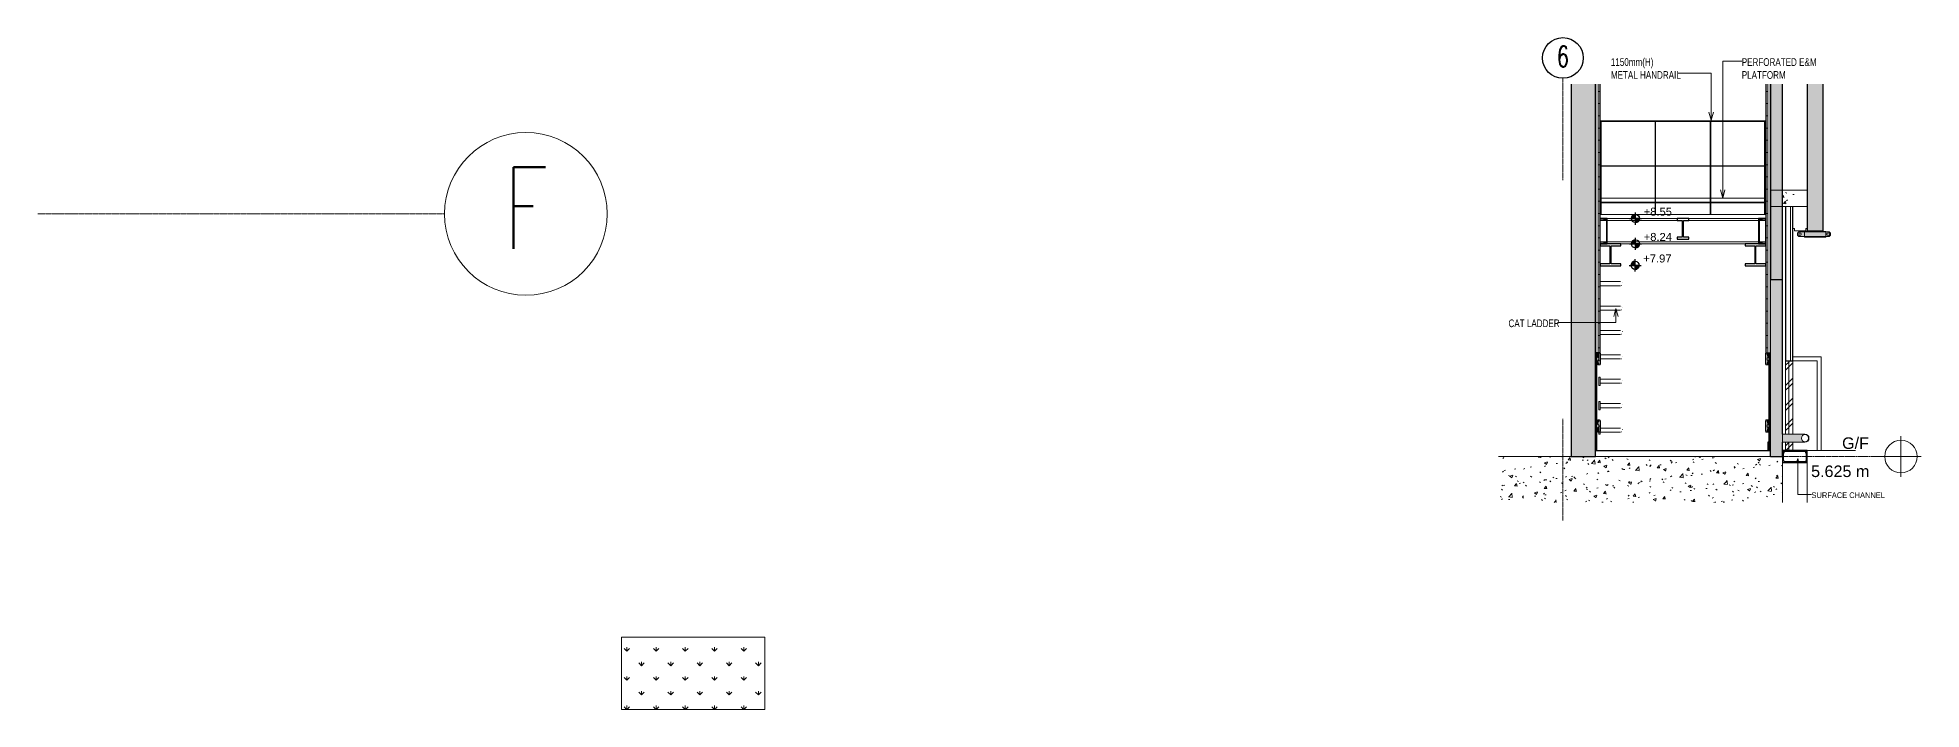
# Model space of a CAD drawing. Header units: millimetres. Extents: x 10569 to 232243, y -25347 to 80743.
# Drawn here: x 181957 to 205105, y 2517 to 10774 of the extents above; entities that cross this region are included whole.
import ezdxf

# ---------------------------------------------------------------- set-up
doc = ezdxf.new("R2010")
doc.units = ezdxf.units.MM
doc.linetypes.add('Center', pattern=[40, 10, -5, 20, -5])
doc.linetypes.add('Grid Line__1_200_', pattern=[10.5, 6, -1.5, 1.5, -1.5])
for name, color, linetype, lineweight in [('A-ANNO-NOTE', 131, 'Continuous', 25), ('A-DETL-GENF', 92, 'Continuous', 20), ('A-DETL-MBND', 5, 'Continuous', 9), ('A-DETL-THIN', 151, 'Continuous', 9), ('A-FLOR', 192, 'Continuous', 9), ('A-FLOR-HRAL', 11, 'Continuous', 9), ('A-FLOR-LEVL', 51, 'Continuous', 5), ('A-FLOR-MCUT', 51, 'Continuous', 13), ('A-FLOR-PATT', 8, 'Continuous', 9), ('A-GENM', 13, 'Continuous', 20), ('A-WALL', 113, 'Continuous', 20), ('A-WALL-PATT', 111, 'Continuous', 35), ('G-ANNO-TEXT', 231, 'Continuous', 5), ('Q-CASE', 31, 'Continuous', 20), ('S-BEAM', 12, 'Continuous', 20), ('S-GRID', 1, 'Continuous', 5), ('S-GRID-IDEN', 1, 'Continuous', 25)]:
    doc.layers.add(name, color=color, linetype=linetype, lineweight=lineweight)
doc.styles.add('Arial_5', font='arial.ttf', dxfattribs={"height": 98.353293})
doc.styles.add('RomanS', font='romans__.ttf', dxfattribs={"width": 0.7, "height": 1003.164557})
doc.styles.add('RomanS_2', font='romans__.ttf', dxfattribs={"width": 0.7, "height": 250.791139})
doc.styles.add('Swis721 BT_11', font='swiss.ttf', dxfattribs={"height": 141.910632})
doc.styles.add('Swis721 BT_12', font='swiss.ttf', dxfattribs={"width": 0.75, "height": 94.607088})
doc.styles.add('Swis721 BT_13', font='swiss.ttf', dxfattribs={"width": 0.89, "height": 70.955316})
pattern_1 = [(50, (-281520.65, 12062.5), (364.36793, -31.8783), [38.1, -419.1]), (355, (-281520.65, 12062.5), (-70.48585, 382.1133), [30.48, -335.28]), (100.451, (-281490.3, 12059.84), (293.885, 350.23338), [32.38, -356.18]), (46.184, (-281520.65, 12164.1), (542.1585, -84.08583), [57.15, -628.65]), (96.636, (-281475.47, 12157.1), (474.8049, 494.8554), [48.57, -534.27]), (351.184, (-281520.65, 12164.1), (474.8102, 494.8501), [45.72, -502.92]), (21, (-281469.85, 12138.7), (303.22847, -204.53046), [38.1, -419.1]), (326, (-281469.85, 12138.7), (123.6039, 368.37604), [30.48, -335.28]), (71.451, (-281444.6, 12121.66), (426.83413, 163.84274), [32.38, -356.18]), (37.5, (-281520.65, 12062.5), (6.176646, 169.11015), [16.764, -314.452, 16.764, -323.596, -336.55]), (37.5, (-281520.65, 12062.5), (6.176646, 169.11015), [-671.576, 16.764, -319.786]), (7.5, (-281520.65, 12062.5), (133.638876, 200.361494), [16.764, -177.292, 16.764, -306.832, -128.27]), (7.5, (-281520.65, 12062.5), (133.638876, 200.361494), [-517.652, 16.764, -111.506]), (327.5, (-281633.94, 12062.5), (271.18182, -11.458363), [16.764, -110.236, 16.764, -905.256]), (327.5, (-281633.94, 12062.5), (271.18182, -11.458363), [-143.764, -379.476, 16.764, -509.016]), (317.5, (-281684.74, 12062.5), (296.25851, 50.85285), [16.764, -148.336, 16.764, -246.38, -373.38]), (317.5, (-281684.74, 12062.5), (296.25851, 50.85285), [-428.244, 16.764, -356.616])]
pattern_2 = [(45, (-281520.65, 12062.5), (-123.743687, 123.743687), []), (45, (-281520.65, 12250), (-123.743687, 123.743687), [])]
pattern_3 = [(0, (-281520.65, 12062.5), (0, 150), []), (90, (-281520.65, 12062.5), (-150, 9e-15), [])]

# ---------------------------------------------------------------- blocks, each defined once
blk = doc.blocks.new('DLN-Surface Channel-S1 - 300x150 _WD_-16397748-Section E-E')
at = {"layer": 'Q-CASE', "lineweight": 13}
h = blk.add_hatch(dxfattribs=at)
h.set_pattern_fill('FP_934', color=256, style=0, pattern_type=2)
h.set_pattern_definition([(90, (-281520.65, 12062.5), (-100, 6e-15), [])])
h.paths.add_polyline_path([(-37514, 5690), (-37354, 5690), (-37354, 5700), (-37624, 5700), (-37624, 5690), (-37564, 5690)], flags=0)
at = {"layer": 'Q-CASE', "lineweight": 25}
for p, q in [((-37629, 5700), (-37639, 5700)), ((-37639, 5700), (-37639, 5550)), ((-37629, 5690), (-37629, 5700)), ((-37619, 5690), (-37629, 5690)), ((-37629, 5575), (-37629, 5670)), ((-37629, 5670), (-37619, 5670)), ((-37614, 5560), (-37629, 5575)), ((-37354, 5700), (-37624, 5700)), ((-37624, 5700), (-37624, 5690)), ((-37624, 5690), (-37354, 5690)), ((-37619, 5670), (-37619, 5690)), ((-37364, 5560), (-37614, 5560)), ((-37349, 5575), (-37364, 5560)), ((-37349, 5690), (-37359, 5690)), ((-37359, 5690), (-37359, 5670)), ((-37359, 5670), (-37349, 5670)), ((-37354, 5690), (-37354, 5700)), ((-37339, 5700), (-37349, 5700)), ((-37349, 5700), (-37349, 5690)), ((-37349, 5670), (-37349, 5575)), ((-37339, 5550), (-37339, 5700)), ((-37639, 5550), (-37339, 5550))]:
    blk.add_line(p, q, dxfattribs=at)
blk = doc.blocks.new('DLN_Wall _ Corner Protection - DLN_Wall _ Corner Protection-16958822-Section E-E')
at = {"layer": 'A-GENM', "lineweight": 18}
for p, q in [((-39914, 6860), (-39924, 6860)), ((-39924, 6860), (-39924, 6855)), ((-39924, 6855), (-39914, 6855)), ((-39924, 6795), (-39924, 6790)), ((-39914, 6795), (-39924, 6795)), ((-39924, 6790), (-39914, 6790)), ((-39906, 6868), (-39914, 6868)), ((-39914, 6868), (-39914, 6851)), ((-39914, 6855), (-39914, 6860)), ((-39914, 6851), (-39903, 6838)), ((-39903, 6812), (-39914, 6799)), ((-39914, 6799), (-39914, 6782)), ((-39914, 6790), (-39914, 6795)), ((-39914, 6782), (-39906, 6782)), ((-39912, 6895), (-39910, 6870)), ((-39912, 6851), (-39912, 6866)), ((-39912, 6866), (-39906, 6866)), ((-39902, 6840), (-39912, 6851)), ((-39912, 6799), (-39902, 6810)), ((-39912, 6784), (-39912, 6799)), ((-39906, 6784), (-39912, 6784)), ((-39910, 6780), (-39912, 6755)), ((-39910, 6870), (-39907, 6870)), ((-39907, 6780), (-39910, 6780)), ((-39907, 6870), (-39909, 6895)), ((-39909, 6755), (-39907, 6780)), ((-39888, 6900), (-39907, 6900)), ((-39907, 6897), (-39888, 6897)), ((-39888, 6753), (-39907, 6753)), ((-39907, 6750), (-39888, 6750)), ((-39906, 6886), (-39906, 6868)), ((-39906, 6866), (-39906, 6860)), ((-39906, 6860), (-39904, 6860)), ((-39904, 6790), (-39906, 6790)), ((-39906, 6790), (-39906, 6784)), ((-39906, 6782), (-39906, 6764)), ((-39904, 6860), (-39904, 6886)), ((-39904, 6764), (-39904, 6790)), ((-39903, 6838), (-39899, 6838)), ((-39899, 6812), (-39903, 6812)), ((-39897, 6840), (-39902, 6840)), ((-39902, 6810), (-39897, 6810)), ((-39897, 6892), (-39900, 6892)), ((-39900, 6890), (-39899, 6890)), ((-39899, 6760), (-39900, 6760)), ((-39900, 6758), (-39897, 6758)), ((-39899, 6890), (-39899, 6875)), ((-39899, 6875), (-39897, 6875)), ((-39899, 6838), (-39899, 6812)), ((-39897, 6775), (-39899, 6775)), ((-39899, 6775), (-39899, 6760)), ((-39897, 6875), (-39897, 6892)), ((-39897, 6810), (-39897, 6840)), ((-39897, 6758), (-39897, 6775)), ((-39881, 6890), (-39881, 6760)), ((-39878, 6760), (-39878, 6890))]:
    blk.add_line(p, q, dxfattribs=at)
for centre, radius, start, end in [((-39907, 6895), 5, 90, 181.8383), ((-39907, 6755), 5, 178.1617, 270), ((-39907, 6895), 2, 90, 180), ((-39907, 6755), 2, 180, 270), ((-39900, 6886), 6, 90, 180), ((-39900, 6764), 6, 180, 270), ((-39900, 6886), 4, 90, 180), ((-39900, 6764), 4, 180, 270), ((-39888, 6890), 10, 0, 90), ((-39888, 6890), 7, 0, 90), ((-39888, 6760), 7, 270, 0), ((-39888, 6760), 10, 270, 0)]:
    blk.add_arc(centre, radius, start, end, dxfattribs=at)
blk = doc.blocks.new('DLN_Wall _ Corner Protection - DLN_Wall _ Corner Protection-16958637-Section E-E')
at = {"layer": 'A-GENM', "lineweight": 18}
for p, q in [((-37850, 6065), (-37850, 5935)), ((-37847, 5935), (-37847, 6065)), ((-37821, 6075), (-37840, 6075)), ((-37840, 6072), (-37821, 6072)), ((-37828, 6067), (-37831, 6067)), ((-37831, 6067), (-37831, 6050)), ((-37831, 6050), (-37829, 6050)), ((-37829, 6050), (-37829, 6065)), ((-37829, 6065), (-37828, 6065)), ((-37817, 6026), (-37826, 6015)), ((-37825, 6013), (-37815, 6026)), ((-37824, 6061), (-37824, 6035)), ((-37824, 6035), (-37822, 6035)), ((-37822, 6043), (-37822, 6061)), ((-37815, 6043), (-37822, 6043)), ((-37822, 6035), (-37822, 6041)), ((-37822, 6041), (-37817, 6041)), ((-37819, 6070), (-37821, 6045)), ((-37821, 6045), (-37818, 6045)), ((-37818, 6045), (-37816, 6070)), ((-37817, 6041), (-37817, 6026)), ((-37815, 6026), (-37815, 6043)), ((-37804, 6035), (-37815, 6035)), ((-37815, 6035), (-37815, 6030)), ((-37815, 6030), (-37804, 6030)), ((-37804, 6030), (-37804, 6035)), ((-37821, 5928), (-37840, 5928)), ((-37840, 5925), (-37821, 5925)), ((-37826, 6015), (-37831, 6015)), ((-37831, 6015), (-37831, 5985)), ((-37831, 5985), (-37826, 5985)), ((-37829, 5950), (-37831, 5950)), ((-37831, 5950), (-37831, 5933)), ((-37831, 5933), (-37828, 5933)), ((-37829, 5987), (-37829, 6013)), ((-37829, 6013), (-37825, 6013)), ((-37825, 5987), (-37829, 5987)), ((-37829, 5935), (-37829, 5950)), ((-37828, 5935), (-37829, 5935)), ((-37826, 5985), (-37817, 5974)), ((-37815, 5974), (-37825, 5987)), ((-37822, 5965), (-37824, 5965)), ((-37824, 5965), (-37824, 5939)), ((-37822, 5959), (-37822, 5965)), ((-37817, 5959), (-37822, 5959)), ((-37822, 5939), (-37822, 5957)), ((-37822, 5957), (-37815, 5957)), ((-37818, 5955), (-37821, 5955)), ((-37821, 5955), (-37819, 5930)), ((-37816, 5930), (-37818, 5955)), ((-37817, 5974), (-37817, 5959)), ((-37815, 5957), (-37815, 5974)), ((-37804, 5970), (-37815, 5970)), ((-37815, 5970), (-37815, 5965)), ((-37815, 5965), (-37804, 5965)), ((-37804, 5965), (-37804, 5970))]:
    blk.add_line(p, q, dxfattribs=at)
for centre, radius, start, end in [((-37840, 6065), 10, 90, 180), ((-37840, 6065), 7, 90, 180), ((-37828, 6061), 6, 0, 90), ((-37828, 6061), 4, 0, 90), ((-37821, 6070), 5, 358.1617, 90), ((-37821, 6070), 2, 0, 90), ((-37840, 5935), 10, 180, 270), ((-37840, 5935), 7, 180, 270), ((-37828, 5939), 4, 270, 0), ((-37828, 5939), 6, 270, 0), ((-37821, 5930), 5, 270, 1.8383), ((-37821, 5930), 2, 270, 360)]:
    blk.add_arc(centre, radius, start, end, dxfattribs=at)
blk = doc.blocks.new('Casework 3 - Casework 3-17593512-Section E-E')
at = {"layer": 'Q-CASE', "lineweight": 18}
for p, q in [((-39896, 5928), (-39896, 6000)), ((-39896, 6000), (-39881, 6000)), ((-39896, 5900), (-39896, 5925)), ((-39896, 5900), (-39881, 5900)), ((-39881, 5928), (-39881, 5900)), ((-39881, 5925), (-39681, 5925)), ((-39681, 5975), (-39878, 5975)), ((-39621, 5927), (-39622, 5927)), ((-39608, 5960), (-39608, 5959))]:
    blk.add_line(p, q, dxfattribs=at)
at = {"layer": 'Q-CASE', "lineweight": 18, "flags": 128}
for points in [[(-39631, 5975), (-39635, 5975), (-39647, 5975), (-39664, 5975), (-39681, 5975)], [(-39681, 5925), (-39662, 5925), (-39645, 5925), (-39634, 5925), (-39631, 5925)], [(-39637, 5925), (-39647, 5925), (-39664, 5925), (-39681, 5925)], [(-39656, 5975), (-39645, 5975), (-39634, 5975), (-39631, 5975)]]:
    blk.add_lwpolyline(points, dxfattribs=at)
blk = doc.blocks.new('Casework 4 - Casework 3-17595403-Section E-E')
at = {"layer": 'Q-CASE', "lineweight": 18}
for p, q in [((-39896, 6200), (-39896, 6300)), ((-39896, 6300), (-39881, 6300)), ((-39881, 6300), (-39881, 6200)), ((-39681, 6275), (-39881, 6275)), ((-39608, 6260), (-39608, 6259)), ((-39896, 6200), (-39881, 6200)), ((-39881, 6225), (-39681, 6225)), ((-39621, 6227), (-39622, 6227))]:
    blk.add_line(p, q, dxfattribs=at)
at = {"layer": 'Q-CASE', "lineweight": 18, "flags": 128}
for points in [[(-39631, 6275), (-39635, 6275), (-39647, 6275), (-39664, 6275), (-39681, 6275)], [(-39656, 6275), (-39645, 6275), (-39634, 6275), (-39631, 6275)], [(-39681, 6225), (-39662, 6225), (-39645, 6225), (-39634, 6225), (-39631, 6225)], [(-39637, 6225), (-39647, 6225), (-39664, 6225), (-39681, 6225)]]:
    blk.add_lwpolyline(points, dxfattribs=at)
blk = doc.blocks.new('Casework 5 - Casework 3-17595453-Section E-E')
at = {"layer": 'Q-CASE', "lineweight": 18}
for p, q in [((-39896, 6500), (-39896, 6600)), ((-39896, 6600), (-39881, 6600)), ((-39896, 6500), (-39881, 6500)), ((-39881, 6600), (-39881, 6500)), ((-39681, 6575), (-39881, 6575)), ((-39881, 6525), (-39681, 6525)), ((-39621, 6527), (-39622, 6527)), ((-39608, 6560), (-39608, 6559))]:
    blk.add_line(p, q, dxfattribs=at)
at = {"layer": 'Q-CASE', "lineweight": 18, "flags": 128}
for points in [[(-39631, 6575), (-39635, 6575), (-39647, 6575), (-39664, 6575), (-39681, 6575)], [(-39681, 6525), (-39662, 6525), (-39645, 6525), (-39634, 6525), (-39631, 6525)], [(-39637, 6525), (-39647, 6525), (-39664, 6525), (-39681, 6525)], [(-39656, 6575), (-39645, 6575), (-39634, 6575), (-39631, 6575)]]:
    blk.add_lwpolyline(points, dxfattribs=at)
blk = doc.blocks.new('Casework 6 - Casework 3-17595503-Section E-E')
at = {"layer": 'Q-CASE', "lineweight": 18}
for p, q in [((-39896, 6800), (-39896, 6897)), ((-39896, 6800), (-39881, 6800)), ((-39881, 6900), (-39881, 6897)), ((-39681, 6875), (-39878, 6875)), ((-39878, 6825), (-39681, 6825)), ((-39621, 6827), (-39622, 6827)), ((-39608, 6860), (-39608, 6859))]:
    blk.add_line(p, q, dxfattribs=at)
at = {"layer": 'Q-CASE', "lineweight": 18, "flags": 128}
for points in [[(-39631, 6875), (-39635, 6875), (-39647, 6875), (-39664, 6875), (-39681, 6875)], [(-39681, 6825), (-39662, 6825), (-39645, 6825), (-39634, 6825), (-39631, 6825)], [(-39637, 6825), (-39647, 6825), (-39664, 6825), (-39681, 6825)], [(-39656, 6875), (-39645, 6875), (-39634, 6875), (-39631, 6875)]]:
    blk.add_lwpolyline(points, dxfattribs=at)
blk = doc.blocks.new('Casework 7 - Casework 3-17595553-Section E-E')
at = {"layer": 'Q-CASE', "lineweight": 18}
for p, q in [((-39681, 7175), (-39881, 7175)), ((-39881, 7125), (-39681, 7125)), ((-39621, 7127), (-39622, 7127)), ((-39608, 7160), (-39608, 7159))]:
    blk.add_line(p, q, dxfattribs=at)
at = {"layer": 'Q-CASE', "lineweight": 18, "flags": 128}
for points in [[(-39631, 7175), (-39635, 7175), (-39647, 7175), (-39664, 7175), (-39681, 7175)], [(-39681, 7125), (-39662, 7125), (-39645, 7125), (-39634, 7125), (-39631, 7125)], [(-39637, 7125), (-39647, 7125), (-39664, 7125), (-39681, 7125)], [(-39656, 7175), (-39645, 7175), (-39634, 7175), (-39631, 7175)]]:
    blk.add_lwpolyline(points, dxfattribs=at)
blk = doc.blocks.new('Casework 8 - Casework 3-17595625-Section E-E')
at = {"layer": 'Q-CASE', "lineweight": 18}
for p, q in [((-39681, 7475), (-39881, 7475)), ((-39881, 7425), (-39681, 7425)), ((-39621, 7427), (-39622, 7427)), ((-39618, 7471), (-39618, 7471)), ((-39608, 7460), (-39608, 7459))]:
    blk.add_line(p, q, dxfattribs=at)
at = {"layer": 'Q-CASE', "lineweight": 18, "flags": 128}
for points in [[(-39631, 7475), (-39635, 7475), (-39647, 7475), (-39664, 7475), (-39681, 7475)], [(-39681, 7425), (-39662, 7425), (-39645, 7425), (-39634, 7425), (-39631, 7425)], [(-39637, 7425), (-39647, 7425), (-39664, 7425), (-39681, 7425)], [(-39656, 7475), (-39645, 7475), (-39634, 7475), (-39631, 7475)]]:
    blk.add_lwpolyline(points, dxfattribs=at)
blk = doc.blocks.new('Casework 9 - Casework 3-17595675-Section E-E')
at = {"layer": 'Q-CASE', "lineweight": 18}
for p, q in [((-39681, 7775), (-39881, 7775)), ((-39881, 7725), (-39681, 7725)), ((-39621, 7727), (-39622, 7727)), ((-39608, 7760), (-39608, 7759))]:
    blk.add_line(p, q, dxfattribs=at)
at = {"layer": 'Q-CASE', "lineweight": 18, "flags": 128}
for points in [[(-39631, 7775), (-39635, 7775), (-39647, 7775), (-39664, 7775), (-39681, 7775)], [(-39681, 7725), (-39662, 7725), (-39645, 7725), (-39634, 7725), (-39631, 7725)], [(-39637, 7725), (-39647, 7725), (-39664, 7725), (-39681, 7725)], [(-39656, 7775), (-39645, 7775), (-39634, 7775), (-39631, 7775)]]:
    blk.add_lwpolyline(points, dxfattribs=at)
blk = doc.blocks.new('Railing - 6 x 45mm-17546585-Section E-E')
at = {"layer": 'A-FLOR-HRAL', "lineweight": 13}
for p, q in [((-38528, 8600), (-38528, 9744)), ((-38522, 9744), (-38528, 9744)), ((-38522, 8600), (-38522, 9744)), ((-38528, 8600), (-38522, 8600))]:
    blk.add_line(p, q, dxfattribs=at)
blk = doc.blocks.new('Railing - Railing-17668716-Section E-E')
at = {"layer": 'A-FLOR-HRAL', "lineweight": 13}
for p, q in [((-39881, 9744), (-39881, 9750)), ((-39881, 9750), (-37848, 9750)), ((-39874, 9744), (-39881, 9744)), ((-39206, 9744), (-39868, 9744)), ((-38528, 9744), (-39200, 9744)), ((-37861, 9744), (-38522, 9744)), ((-37848, 9744), (-37855, 9744)), ((-37848, 9750), (-37848, 9744)), ((-39881, 9194), (-39881, 9200)), ((-39881, 9200), (-39874, 9200)), ((-39874, 9194), (-39881, 9194)), ((-39868, 9200), (-39206, 9200)), ((-39206, 9194), (-39868, 9194)), ((-39200, 9200), (-38528, 9200)), ((-38528, 9194), (-39200, 9194)), ((-38522, 9200), (-37861, 9200)), ((-37861, 9194), (-38522, 9194)), ((-37855, 9200), (-37848, 9200)), ((-37848, 9194), (-37855, 9194)), ((-37848, 9200), (-37848, 9194)), ((-39881, 8744), (-39881, 8750)), ((-39881, 8750), (-39874, 8750)), ((-39874, 8744), (-39881, 8744)), ((-39868, 8750), (-39206, 8750)), ((-39206, 8744), (-39868, 8744)), ((-39200, 8750), (-38528, 8750)), ((-38528, 8744), (-39200, 8744)), ((-38522, 8750), (-37861, 8750)), ((-37861, 8744), (-38522, 8744)), ((-37855, 8750), (-37848, 8750)), ((-37848, 8744), (-37855, 8744)), ((-37848, 8750), (-37848, 8744))]:
    blk.add_line(p, q, dxfattribs=at)
for p in [(-1346, 0), (-678, 0), (0, 0), (668, 0)]:
    blk.add_blockref('Railing - 6 x 45mm-17546585-Section E-E', p)
blk = doc.blocks.new('Casework 1 - Casework 1-17668752-Section E-E')
at = {"layer": 'Q-CASE', "lineweight": 18}
for p, q in [((-39881, 8800), (-39874, 8800)), ((-39881, 8750), (-39881, 8800)), ((-39868, 8800), (-39206, 8800)), ((-39200, 8800), (-38528, 8800)), ((-38522, 8800), (-37861, 8800)), ((-37855, 8800), (-37848, 8800)), ((-37848, 8750), (-37848, 8800)), ((-39881, 8600), (-39881, 8744)), ((-39874, 8600), (-39881, 8600)), ((-39206, 8600), (-39868, 8600)), ((-38528, 8600), (-39200, 8600)), ((-37861, 8600), (-38522, 8600)), ((-37848, 8600), (-37855, 8600)), ((-37848, 8600), (-37848, 8744))]:
    blk.add_line(p, q, dxfattribs=at)
blk = doc.blocks.new('I Beam - I Beam B1 _254 X 254mm WD_ 2-18321710-Section E-E')
at = {"layer": 'S-BEAM', "lineweight": 25}
for p, q in [((-38101, 8240), (-38101, 8215)), ((-37847, 8240), (-38101, 8240)), ((-38101, 8215), (-37982, 8215)), ((-37982, 8215), (-37982, 7995)), ((-37967, 7995), (-37967, 8215)), ((-37967, 8215), (-37847, 8215)), ((-37847, 8215), (-37847, 8240)), ((-37982, 7995), (-38101, 7995)), ((-38101, 7995), (-38101, 7970)), ((-38101, 7970), (-37847, 7970)), ((-37847, 7995), (-37967, 7995)), ((-37847, 7970), (-37847, 7995))]:
    blk.add_line(p, q, dxfattribs=at)
blk = doc.blocks.new('I Beam - I Beam B1 _254 X 254mm WD_ 2-18332819-Section E-E')
at = {"layer": 'S-BEAM', "lineweight": 25}
for p, q in [((-39881, 8240), (-39881, 8215)), ((-39627, 8240), (-39881, 8240)), ((-39881, 8215), (-39762, 8215)), ((-39762, 8215), (-39762, 7995)), ((-39747, 7995), (-39747, 8215)), ((-39747, 8215), (-39627, 8215)), ((-39627, 8215), (-39627, 8240)), ((-39762, 7995), (-39881, 7995)), ((-39881, 7995), (-39881, 7970)), ((-39881, 7970), (-39627, 7970)), ((-39627, 7995), (-39747, 7995)), ((-39627, 7970), (-39627, 7995))]:
    blk.add_line(p, q, dxfattribs=at)
blk = doc.blocks.new('I Beam - I Beam B2 _305 X 127mm WD_ 2-18321644-Section E-E')
at = {"layer": 'S-BEAM', "lineweight": 18}
for p, q in [((-39881, 8525), (-39881, 8545)), ((-39881, 8265), (-39881, 8525)), ((-39881, 8525), (-39804, 8525)), ((-38937, 8550), (-39794, 8550)), ((-39794, 8525), (-38937, 8525)), ((-37934, 8550), (-38791, 8550)), ((-38791, 8525), (-37934, 8525)), ((-37924, 8525), (-37848, 8525)), ((-37848, 8545), (-37848, 8525)), ((-37848, 8525), (-37848, 8265)), ((-39881, 8240), (-39881, 8265)), ((-39881, 8265), (-39804, 8265)), ((-39794, 8265), (-37934, 8265)), ((-39627, 8240), (-38101, 8240)), ((-37924, 8265), (-37848, 8265)), ((-37848, 8265), (-37848, 8245))]:
    blk.add_line(p, q, dxfattribs=at)
blk = doc.blocks.new('Structural Framing 3 - Structural Framing 3-17669434-Section E-E')
at = {"layer": 'S-BEAM', "lineweight": 25}
for p, q in [((-39794, 8550), (-39881, 8550)), ((-39881, 8550), (-39881, 8545)), ((-39881, 8545), (-39804, 8540)), ((-39804, 8540), (-39804, 8250)), ((-39794, 8240), (-39794, 8550)), ((-37847, 8550), (-37934, 8550)), ((-37934, 8550), (-37934, 8240)), ((-37924, 8540), (-37847, 8545)), ((-37924, 8250), (-37924, 8540)), ((-37847, 8545), (-37847, 8550)), ((-39804, 8250), (-39881, 8245)), ((-39881, 8245), (-39881, 8240)), ((-39881, 8240), (-39794, 8240)), ((-37934, 8240), (-37847, 8240)), ((-37847, 8245), (-37924, 8250)), ((-37847, 8240), (-37847, 8245))]:
    blk.add_line(p, q, dxfattribs=at)
blk = doc.blocks.new('I Beam - I Beam B3 _254 X 145mm WD_-17667559-Section E-E')
at = {"layer": 'S-BEAM', "lineweight": 25}
for p, q in [((-38791, 8550), (-38937, 8550)), ((-38937, 8550), (-38937, 8525)), ((-38937, 8525), (-38872, 8525)), ((-38872, 8525), (-38872, 8321)), ((-38857, 8321), (-38857, 8525)), ((-38857, 8525), (-38791, 8525)), ((-38791, 8525), (-38791, 8550)), ((-38872, 8321), (-38937, 8321)), ((-38937, 8321), (-38937, 8296)), ((-38937, 8296), (-38791, 8296)), ((-38791, 8321), (-38857, 8321)), ((-38791, 8296), (-38791, 8321))]:
    blk.add_line(p, q, dxfattribs=at)
blk = doc.blocks.new('CISC HS Pipe Shapes - HA 98x4_8-18756561-Section E-E')
at = {"layer": 'S-BEAM', "lineweight": 18}
h = blk.add_hatch(color=221, dxfattribs=at)
h.paths.add_polyline_path([(-37364, 5806), (-37356, 5807), (-37373, 5807)], flags=0)
h.paths.add_polyline_path([(-37375, 5807), (-37390, 5815), (-37386, 5812), (-37375, 5807)], flags=0)
h.paths.add_polyline_path([(-37354, 5807), (-37352, 5808), (-37342, 5812), (-37340, 5814), (-37354, 5807)], flags=0)
h.paths.add_polyline_path([(-37336, 5811), (-37333, 5813), (-37334, 5812), (-37335, 5811)], flags=0)
h.paths.add_polyline_path([(-37393, 5817), (-37403, 5830), (-37403, 5828), (-37395, 5818)], flags=0)
h.paths.add_polyline_path([(-37336, 5817), (-37333, 5819), (-37325, 5830), (-37334, 5819)], flags=0)
h.paths.add_polyline_path([(-37321, 5828), (-37320, 5829), (-37321, 5828)], flags=0)
h.paths.add_polyline_path([(-37403, 5872), (-37386, 5888), (-37396, 5881)], flags=0)
h.paths.add_polyline_path([(-37409, 5850), (-37403, 5871), (-37407, 5861), (-37408, 5851)], flags=0)
h.paths.add_polyline_path([(-37405, 5833), (-37408, 5849), (-37407, 5839)], flags=0)
h.paths.add_polyline_path([(-37326, 5872), (-37333, 5881), (-37340, 5886), (-37328, 5875)], flags=0)
h.paths.add_polyline_path([(-37320, 5850), (-37322, 5862), (-37326, 5871), (-37320, 5850)], flags=0)
h.paths.add_polyline_path([(-37324, 5833), (-37322, 5839), (-37320, 5850), (-37323, 5839)], flags=0)
h.paths.add_polyline_path([(-37333, 5887), (-37334, 5888), (-37333, 5887), (-37333, 5887)], flags=0)
h.paths.add_polyline_path([(-37364, 5894), (-37376, 5893), (-37386, 5888), (-37370, 5893)], flags=0)
h.paths.add_polyline_path([(-37342, 5888), (-37353, 5893), (-37364, 5894), (-37352, 5891)], flags=0)
h.paths.add_polyline_path([(-37353, 5897), (-37353, 5898), (-37353, 5897)], flags=0)
for radius, start, end in [(44.2, 0, 180), (44.2, 180, 203.3059), (44.2, 207.1715, 229.417), (44.2, 233.7992, 256.3688), (44.2, 258.9964, 281.0036), (49, 76.3688, 78.9964), (49, 281.0036, 283.6312), (44.2, 283.6312, 306.2008), (44.2, 310.583, 332.8285), (49, 49.417, 53.7992), (49, 306.2008, 310.583), (44.2, 336.6941, 0), (49, 23.3059, 27.1715), (49, 332.8285, 336.6941)]:
    blk.add_arc((-37364, 5850), radius, start, end, dxfattribs=at)
blk = doc.blocks.new('Grid - Bubble - 10mm-1724413-Copy _2_ of PART PLAN OF D_C_S _ CABLE LEAD-IN PLAN')
at = {"layer": 'A-ANNO-NOTE', "lineweight": 5}
blk.add_circle((0, 0), 5, dxfattribs=at)
blk = doc.blocks.new('Level - Bubble - 3_0mm-236686-Section E-E')
at = {"layer": 'A-FLOR-LEVL', "lineweight": 15}
for q in [(-36185, 5875), (-36485, 5625), (-36185, 5375), (-35935, 5625), (-35935, 5625)]:
    blk.add_line((-36185, 5625), q, dxfattribs=at)
blk.add_circle((-36185, 5625), 200, dxfattribs=at)
blk = doc.blocks.new('Grid - Bubble - 10mm-1724413-Section E-E')
at = {"layer": 'A-ANNO-NOTE'}
blk.add_circle((-40339, 10524), 250, dxfattribs=at)
blk = doc.blocks.new('DLN_Slab Level Mark - FFL-2mm_Type 2-2670450-Section E-E')
at = {"layer": 'A-ANNO-NOTE', "lineweight": 5}
h = blk.add_hatch(color=256, dxfattribs=at)
edge = h.paths.add_edge_path(flags=0)
edge.add_arc((-39452, 7975), 50, 90, 180, ccw=False)
edge.add_line((-39452, 8025), (-39452, 7975))
edge.add_line((-39452, 7975), (-39502, 7975))
h = blk.add_hatch(color=256, dxfattribs=at)
edge = h.paths.add_edge_path(flags=0)
edge.add_arc((-39452, 7975), 50, -90, 0, ccw=False)
edge.add_line((-39452, 7925), (-39452, 7975))
edge.add_line((-39452, 7975), (-39402, 7975))
at = {"layer": 'A-ANNO-NOTE'}
for p, q in [((-39527, 7975), (-39377, 7975)), ((-39502, 7975), (-39452, 7975)), ((-39452, 7900), (-39452, 8050)), ((-39452, 7975), (-39452, 8025)), ((-39402, 7975), (-39452, 7975)), ((-39452, 7975), (-39452, 7925))]:
    blk.add_line(p, q, dxfattribs=at)
blk.add_circle((-39452, 7975), 50, dxfattribs=at)
for start, end in [(90, 180), (270, 0)]:
    blk.add_arc((-39452, 7975), 50, start, end, dxfattribs=at)

msp = doc.modelspace()

# ---------------------------------------------------------------- hatches: boundary and pattern name
at = {"layer": 'A-DETL-GENF', "lineweight": 13}
h = msp.add_hatch(dxfattribs=at)
h.set_pattern_fill('FP_931', color=170, style=0, pattern_type=2)
h.set_pattern_definition(pattern_1)
h.paths.add_polyline_path([(203475.49799, 8702.28034), (203529.19385, 8702.28034), (203529.19385, 8783.95517), (203417.50782, 8783.95517), (203417.50782, 8702.28034), (203435.49799, 8702.28034)], flags=0)
at = {"layer": 'A-DETL-GENF', "lineweight": 18}
msp.add_hatch(color=130, dxfattribs=at).paths.add_polyline_path([(203930.49794, 8323), (203930.49794, 8328), (203960.49794, 8328), (203968.26251, 8329.02223), (203975.49794, 8332.01924), (203981.71114, 8336.7868), (203986.4787, 8343), (203989.47571, 8350.23543), (203990.49794, 8358), (203989.47571, 8365.76457), (203986.4787, 8373), (203981.71114, 8379.2132), (203975.49794, 8383.98076), (203968.26251, 8386.97777), (203960.49794, 8388), (203930.49794, 8388), (203930.49794, 8393), (203867.19667, 8393), (203867.19667, 8400), (203733.79921, 8400), (203733.79921, 8393), (203670.49794, 8393), (203670.49794, 8388), (203612.99796, 8388), (203605.23339, 8386.97777), (203597.99796, 8383.98076), (203591.78476, 8379.2132), (203587.0172, 8373), (203584.02019, 8365.76457), (203582.99796, 8358), (203584.02019, 8350.23543), (203587.0172, 8343), (203591.78476, 8336.7868), (203597.99796, 8332.01924), (203605.23339, 8329.02223), (203612.99796, 8328), (203670.49794, 8328), (203670.49794, 8323), (203900.49794, 8323)], flags=0)
h = msp.add_hatch(color=130, dxfattribs=at)
h.paths.add_polyline_path([(203647.92727, 5801), (203675.49799, 5801), (203688.18012, 5802.66963), (203699.99799, 5807.56476), (203710.20426, 5815.42741), (203717.93323, 5825.5), (203722.82835, 5837.31787), (203724.49799, 5850), (203722.21484, 5864.16328), (203717.93323, 5874.5), (203710.14622, 5884.64823), (203699.99799, 5892.43524), (203686.69138, 5897.52636), (203675.49799, 5899), (203400.49799, 5899), (203400.49799, 5801), (203644.94699, 5801)], flags=0)
h.paths.add_polyline_path([(203675.49799, 5805.78), (203664.05301, 5807.28676), (203653.38799, 5811.70436), (203644.22972, 5818.73174), (203636.35249, 5829.94172), (203632.78475, 5838.55502), (203631.35051, 5850.55089), (203632.78475, 5861.44498), (203637.20234, 5872.11), (203644.22972, 5881.26826), (203653.38799, 5888.29564), (203664.05301, 5892.71324), (203675.49799, 5894.22), (203688.18012, 5892.20079), (203697.60799, 5888.29564), (203706.76625, 5881.26826), (203714.14559, 5871.2603), (203718.21123, 5861.44498), (203719.64546, 5849.44911), (203717.93323, 5837.88388), (203713.79363, 5827.89), (203706.76625, 5818.73174), (203697.57395, 5811.69026), (203685.29648, 5807.07), (203683.91931, 5806.88869)], flags=0)
at = {"layer": 'A-DETL-GENF', "lineweight": 5}
h = msp.add_hatch(dxfattribs=at)
h.set_pattern_fill('FP_929', color=55, style=0, pattern_type=2)
h.set_pattern_definition([(90, (187401.33, 0), (-179.605, 179.605), [47.625, -311.585]), (45, (187401.33, 0), (-179.605, 179.605), [47.625, -206.375]), (135, (187401.33, 0), (-179.605, -179.605), [47.625, -206.375])])
h.paths.add_polyline_path([(190892.23166, 2516.94588), (190892.23166, 3405.60917), (189133.2327, 3405.60917), (189133.2327, 2516.94588)], flags=0)
at = {"layer": 'A-FLOR-PATT', "lineweight": 13}
h = msp.add_hatch(dxfattribs=at)
h.set_pattern_fill('FP_931', color=256, style=0, pattern_type=2)
h.set_pattern_definition(pattern_1)
h.paths.add_polyline_path([(203400.49794, 8700), (203435.49799, 8700), (203435.49799, 8702.28034), (203417.50782, 8702.28034), (203417.50782, 8783.95517), (203529.19385, 8783.95517), (203529.19385, 8702.28034), (203495.49799, 8702.28034), (203495.49799, 8700), (203700.49794, 8700), (203700.49794, 8900), (203400.49794, 8900), (203400.49799, 8750)], flags=0)
h = msp.add_hatch(dxfattribs=at)
h.set_pattern_fill('FP_931', color=256, style=0, pattern_type=2)
h.set_pattern_definition(pattern_1)
h.paths.add_polyline_path([(203200.82259, 5560), (203400.49799, 5560), (203400.49799, 5625), (199909.07872, 5625), (199909.07872, 5560), (202103.57466, 5560)], flags=0)
h = msp.add_hatch(dxfattribs=at)
h.set_pattern_fill('FP_931', color=256, style=0, pattern_type=2)
h.set_pattern_definition(pattern_1)
h.paths.add_polyline_path([(202103.57466, 5060.69111), (203400.498, 5060.69111), (203400.498, 5560), (199909.07872, 5560), (199909.07872, 5060.69111), (201006.32672, 5060.69111)], flags=0)
at = {"layer": 'A-WALL-PATT', "lineweight": 18}
for points in [[(201100.49799, 5625), (201100.49799, 10202.91298), (200800.49799, 10202.91298), (200800.49799, 5625), (201006.32672, 5625)], [(203250.49799, 8700), (203400.49794, 8700), (203400.49794, 10202.91298), (203250.49794, 10202.91298), (203250.49794, 8917.35752)], [(203733.79921, 8400), (203900.49794, 8400), (203900.49794, 10202.91298), (203700.49794, 10202.91298), (203700.49794, 8400)], [(203250.49799, 5625), (203400.49799, 5625), (203400.49799, 8700), (203250.49799, 8700), (203250.49799, 5703.46885)]]:
    msp.add_hatch(color=256, dxfattribs=at).paths.add_polyline_path(points, flags=0)
at = {"layer": 'A-WALL-PATT', "lineweight": 13}
h = msp.add_hatch(dxfattribs=at)
h.set_pattern_fill('FP_933', color=256, style=0, pattern_type=2)
h.set_pattern_definition(pattern_3)
h.paths.add_polyline_path([(201143.48272, 6900), (201158.49799, 6900), (201158.49799, 10202.91298), (201133.49799, 10202.91298), (201133.49799, 6900)], flags=0)
h = msp.add_hatch(dxfattribs=at)
h.set_pattern_fill('FP_933', color=256, style=0, pattern_type=2)
h.set_pattern_definition(pattern_3)
h.paths.add_polyline_path([(203217.49799, 6900), (203217.49799, 10202.91298), (203192.49799, 10202.91298), (203192.49799, 6900), (203200.82259, 6900)], flags=0)
h = msp.add_hatch(dxfattribs=at)
h.set_pattern_fill('FP_932', color=256, style=0, pattern_type=2)
h.set_pattern_definition(pattern_2)
h.paths.add_polyline_path([(203475.49799, 5700), (203475.13457, 5801), (203435.49799, 5801), (203435.49799, 5700)], flags=0)
h.paths.add_polyline_path([(203435.49799, 5899), (203475.49799, 5899), (203475.13457, 6800), (203435.49799, 6800), (203435.49799, 6024.85771)], flags=0)
h = msp.add_hatch(dxfattribs=at)
h.set_pattern_fill('FP_932', color=256, style=0, pattern_type=2)
h.set_pattern_definition(pattern_2)
h.paths.add_polyline_path([(203525.49799, 5700), (203525.49799, 5801), (203475.49799, 5801), (203475.49799, 5700)], flags=0)
h.paths.add_polyline_path([(203525.49799, 5899), (203525.49799, 6800), (203475.49799, 6800), (203475.49799, 5899)], flags=0)
at = {"layer": 'G-ANNO-TEXT'}
msp.add_hatch(color=60, dxfattribs=at).paths.add_polyline_path([(203585.90739, 5599.11072), (203572.50993, 5549.11072), (203599.30485, 5549.11072)], flags=0)

# ---------------------------------------------------------------- linework, layer by layer
at = {"layer": 'A-DETL-MBND', "lineweight": 13}
for p, q in [((203525.49799, 6850), (203875.49799, 6850)), ((203525.49799, 6800), (203825.49799, 6800)), ((203825.49799, 6800), (203825.49799, 5700)), ((203875.49799, 6850), (203875.49799, 5700))]:
    msp.add_line(p, q, dxfattribs=at)
at = {"layer": 'A-DETL-THIN', "lineweight": 13}
for p, q in [((203545.49794, 8428), (203525.49799, 8428)), ((203545.49794, 8400), (203545.49794, 8428)), ((203685.49794, 8400), (203545.49794, 8400)), ((203670.49794, 8388), (203612.99796, 8388)), ((203612.99796, 8388), (203960.49794, 8388)), ((203733.79921, 8393), (203670.49794, 8393)), ((203670.49794, 8393), (203670.49794, 8388)), ((203930.49794, 8393), (203670.49794, 8393)), ((203670.49794, 8323), (203670.49794, 8393)), ((203700.49794, 8428), (203685.49794, 8428)), ((203685.49794, 8428), (203685.49794, 8400)), ((203867.19667, 8400), (203733.79921, 8400)), ((203733.79921, 8400), (203733.79921, 8393)), ((203733.79921, 8400), (203733.79921, 8388)), ((203778.79921, 8388), (203778.79921, 8400)), ((203827.19667, 8388), (203827.19667, 8400)), ((203867.19667, 8393), (203867.19667, 8400)), ((203867.19667, 8400), (203867.19667, 8388)), ((203930.49794, 8393), (203867.19667, 8393)), ((203930.49794, 8388), (203930.49794, 8393)), ((203930.49794, 8323), (203930.49794, 8393)), ((203960.49794, 8388), (203930.49794, 8388)), ((203612.99796, 8328), (203670.49794, 8328)), ((203612.99796, 8328), (203960.49794, 8328)), ((203670.49794, 8328), (203670.49794, 8323)), ((203670.49794, 8323), (203930.49794, 8323)), ((203670.49794, 8323), (203930.49794, 8323)), ((203930.49794, 8323), (203930.49794, 8328)), ((203930.49794, 8328), (203960.49794, 8328)), ((203400.49799, 5899), (203400.49799, 5801)), ((203675.49799, 5899), (203400.49799, 5899)), ((203400.49799, 5801), (203675.49799, 5801))]:
    msp.add_line(p, q, dxfattribs=at)
at = {"layer": 'A-DETL-THIN', "lineweight": 5}
for p, q in [((190892.23166, 3405.60917), (189133.2327, 3405.60917)), ((189133.2327, 3405.60917), (189133.2327, 2516.94588)), ((190892.23166, 2516.94588), (190892.23166, 3405.60917)), ((189133.2327, 2516.94588), (190892.23166, 2516.94588))]:
    msp.add_line(p, q, dxfattribs=at)
at = {"layer": 'A-DETL-THIN', "lineweight": 13}
for centre in [(203612.99796, 8358), (203960.49794, 8358)]:
    msp.add_circle(centre, 15, dxfattribs=at)
for centre, radius, start, end in [((203612.99796, 8358), 30, 90, 270), ((203612.99796, 8358), 30, 90, 270), ((203960.49794, 8358), 30, 270, 90), ((203960.49794, 8358), 30, 270, 90), ((203675.49799, 5850), 44.22, 0, 180), ((203675.49799, 5850), 44.22, 180, 360), ((203675.49799, 5850), 49, 270, 90)]:
    msp.add_arc(centre, radius, start, end, dxfattribs=at)
at = {"layer": 'A-FLOR', "lineweight": 20}
for p, q in [((203700.49794, 8900), (203400.49799, 8900)), ((203700.49794, 8700), (203700.49794, 8900)), ((203400.49799, 8700), (203700.49794, 8700)), ((203400.49799, 5625), (199909.07872, 5625)), ((201100.49799, 5700), (201100.49799, 5625)), ((203220.49799, 5700), (201118.49799, 5700)), ((203400.49799, 5475), (203400.49799, 5625)), ((203400.498, 5060.69111), (203400.498, 5560)), ((203700.49799, 5700), (203700.49799, 5060.69111)), ((204298.07052, 5700), (203700.49799, 5700))]:
    msp.add_line(p, q, dxfattribs=at)
at = {"layer": 'A-FLOR-LEVL', "linetype": 'Center'}
msp.add_line((200199.24449, 5625), (204655.08127, 5625), dxfattribs=at)
at = {"layer": 'A-FLOR-MCUT'}
msp.add_line((203250.49799, 5696), (201100.49799, 5696), dxfattribs=at)
at = {"layer": 'A-WALL', "lineweight": 25}
for p, q in [((200800.49799, 10202.91298), (200800.49799, 5625)), ((201100.49799, 5625), (201100.49799, 10202.91298)), ((201100.49799, 10202.91298), (201100.49799, 5700)), ((201158.49799, 6900), (201158.49799, 10202.91298)), ((203192.49799, 10202.91298), (203192.49799, 6900)), ((203250.49794, 10202.91298), (203250.49794, 7800)), ((203250.49799, 5625), (203250.49799, 10202.91298)), ((203400.49794, 7800), (203400.49794, 10202.91298)), ((203400.49799, 8900), (203400.49799, 10202.91298)), ((203700.49794, 10202.91298), (203700.49794, 8400)), ((203900.49794, 8400), (203900.49794, 10202.91298)), ((203400.49799, 5899), (203400.49799, 8700)), ((203435.49799, 8702.28034), (203435.49799, 6800)), ((203525.49799, 6800), (203525.49799, 8702.28034)), ((203700.49794, 8400), (203733.79921, 8400)), ((203867.19667, 8400), (203900.49794, 8400)), ((203250.49794, 7800), (203400.49794, 7800)), ((201158.49799, 6900), (201100.49799, 6900)), ((201118.49799, 5700), (201118.49799, 6900)), ((203192.49799, 6900), (203250.49799, 6900)), ((203232.49799, 6900), (203232.49799, 5700)), ((203435.49799, 6800), (203525.49799, 6800)), ((203235.49799, 5800), (203220.49799, 5800)), ((203220.49799, 5800), (203220.49799, 5700)), ((203235.49799, 5700), (203235.49799, 5800)), ((203400.49799, 5625), (203400.49799, 5801)), ((200800.49799, 5625), (201100.49799, 5625)), ((201100.49799, 5700), (201118.49799, 5700)), ((203220.49799, 5700), (203250.49799, 5700)), ((203250.49799, 5625), (203400.49799, 5625))]:
    msp.add_line(p, q, dxfattribs=at)
at = {"layer": 'A-WALL', "lineweight": 18}
for p, q in [((201103.49799, 5700), (201103.49799, 10202.91298)), ((201133.49799, 6900), (201133.49799, 10202.91298)), ((203217.49799, 10202.91298), (203217.49799, 6900)), ((203247.49799, 10202.91298), (203247.49799, 5700)), ((203250.49799, 8900), (203400.49799, 8900)), ((203400.49799, 8700), (203250.49799, 8700)), ((203495.49799, 6800), (203495.49799, 8702.28034)), ((203435.49799, 5899), (203435.49799, 6800)), ((203475.49799, 6800), (203475.49799, 5899)), ((203525.49799, 6800), (203525.49799, 5899)), ((203435.49799, 5700), (203435.49799, 5801)), ((203475.49799, 5801), (203475.49799, 5700)), ((203525.49799, 5801), (203525.49799, 5700))]:
    msp.add_line(p, q, dxfattribs=at)
at = {"layer": 'G-ANNO-TEXT', "color": 60}
for p, q in [((202665.42886, 10483.74606), (202898.49415, 10483.74606)), ((202665.42886, 8801.60628), (202665.42886, 10483.74606)), ((202522.52723, 10336.28574), (202115.09432, 10336.28574)), ((202522.52723, 9758.86114), (202522.52723, 10336.28574)), ((202522.52723, 9758.86114), (202495.73231, 9858.86114)), ((202522.52723, 9758.86114), (202549.32215, 9858.86114)), ((202665.42886, 8801.60628), (202638.63394, 8901.60628)), ((202665.42886, 8801.60628), (202692.22377, 8901.60628)), ((201352.19885, 7445.96213), (201325.40393, 7345.96213)), ((201352.19885, 7445.96213), (201378.99377, 7345.96213)), ((201352.19885, 7445.96213), (201352.19885, 7272.3281)), ((200846.33825, 7272.3281), (200632.14973, 7272.3281)), ((201352.19885, 7272.3281), (200846.33825, 7272.3281)), ((203585.90739, 5599.11072), (203572.50993, 5549.11072)), ((203599.30485, 5549.11072), (203585.90739, 5599.11072)), ((203585.90739, 5599.11072), (203585.90739, 5156.72801)), ((203572.50993, 5549.11072), (203599.30485, 5549.11072)), ((203585.90739, 5156.72801), (203755.28382, 5156.72801))]:
    msp.add_line(p, q, dxfattribs=at)
at = {"layer": 'S-GRID', "linetype": 'Grid Line__1_200_', "lineweight": 18}
for p, q in [((200700.498, 9024.00523), (200700.498, 10274.00523)), ((200700.498, 4839.02154), (200700.498, 6089.02154))]:
    msp.add_line(p, q, dxfattribs=at)
at = {"layer": 'S-GRID', "linetype": 'Grid Line__1_200_'}
msp.add_line((181957.3328, 8607.48546), (186957.3328, 8607.48546), dxfattribs=at)

# ---------------------------------------------------------------- block references
at = {"layer": 'A-ANNO-NOTE'}
for p in [(241044.79096, 575), (241044.79096, 265), (241039.79096, 0)]:
    msp.add_blockref('DLN_Slab Level Mark - FFL-2mm_Type 2-2670450-Section E-E', p, dxfattribs=at)
at = {"layer": 'A-FLOR-HRAL', "lineweight": 13}
msp.add_blockref('Railing - Railing-17668716-Section E-E', (241039.79096, 0), dxfattribs=at)
at = {"layer": 'A-FLOR-LEVL', "lineweight": 15}
msp.add_blockref('Level - Bubble - 3_0mm-236686-Section E-E', (241039.79096, 0), dxfattribs=at)
at = {"layer": 'A-GENM', "lineweight": 18}
for name, p in [('DLN_Wall _ Corner Protection - DLN_Wall _ Corner Protection-16958822-Section E-E', (241039.79096, 0)), ('DLN_Wall _ Corner Protection - DLN_Wall _ Corner Protection-16958637-Section E-E', (241039.79096, 825)), ('DLN_Wall _ Corner Protection - DLN_Wall _ Corner Protection-16958822-Section E-E', (241039.79096, -825)), ('DLN_Wall _ Corner Protection - DLN_Wall _ Corner Protection-16958637-Section E-E', (241039.79096, 0))]:
    msp.add_blockref(name, p, dxfattribs=at)
at = {"layer": 'Q-CASE', "lineweight": 18}
for name in ['Casework 1 - Casework 1-17668752-Section E-E', 'Casework 9 - Casework 3-17595675-Section E-E', 'Casework 8 - Casework 3-17595625-Section E-E', 'Casework 7 - Casework 3-17595553-Section E-E', 'Casework 6 - Casework 3-17595503-Section E-E', 'Casework 5 - Casework 3-17595453-Section E-E', 'Casework 4 - Casework 3-17595403-Section E-E', 'Casework 3 - Casework 3-17593512-Section E-E', 'DLN-Surface Channel-S1 - 300x150 _WD_-16397748-Section E-E']:
    msp.add_blockref(name, (241039.79096, 0), dxfattribs=at)
at = {"layer": 'S-BEAM', "lineweight": 18}
for name in ['I Beam - I Beam B2 _305 X 127mm WD_ 2-18321644-Section E-E', 'Structural Framing 3 - Structural Framing 3-17669434-Section E-E', 'I Beam - I Beam B3 _254 X 145mm WD_-17667559-Section E-E', 'I Beam - I Beam B1 _254 X 254mm WD_ 2-18332819-Section E-E', 'I Beam - I Beam B1 _254 X 254mm WD_ 2-18321710-Section E-E', 'CISC HS Pipe Shapes - HA 98x4_8-18756561-Section E-E']:
    msp.add_blockref(name, (241039.79096, 0), dxfattribs=at)
at = {"layer": 'S-GRID-IDEN'}
msp.add_blockref('Grid - Bubble - 10mm-1724413-Section E-E', (241039.79096, 0), dxfattribs=at)
at = {"layer": 'S-GRID-IDEN', "lineweight": 5, "xscale": 199.9999999999999, "yscale": 199.9999999999999, "zscale": 199.9999999999999, "rotation": 269.9999999999997}
msp.add_blockref('Grid - Bubble - 10mm-1724413-Copy _2_ of PART PLAN OF D_C_S _ CABLE LEAD-IN PLAN', (187957.3328, 8607.48546), dxfattribs=at)

# ---------------------------------------------------------------- texts
at = {"layer": 'A-ANNO-NOTE', "lineweight": 5, "char_height": 98.353293, "width": 414, "attachment_point": 1, "line_spacing_factor": 0.938532, "style": 'Arial_5'}
for s, insert in [('+8.55', (201693.19674, 8683.51369)), ('+8.24', (201693.19674, 8373.51369)), ('+7.97', (201688.19674, 8108.51369))]:
    msp.add_mtext(s, dxfattribs=dict(at, insert=insert))
at = {"layer": 'A-FLOR-LEVL', "char_height": 141.910632, "attachment_point": 3, "line_spacing_factor": 1.00667, "style": 'Swis721 BT_11'}
for s, insert, width in [('G/F', (204461.45822, 5860.54571), 392.3613818), ('5.625 m', (204466.93844, 5514.53471), 851.316209)]:
    msp.add_mtext(s, dxfattribs=dict(at, insert=insert, width=width))
at = {"layer": 'G-ANNO-TEXT', "color": 7, "attachment_point": 1, "line_spacing_factor": 1.00667}
for s, insert, char_height, width, style in [('1150mm(H)\\PMETAL HANDRAIL', (201290.09432, 10521.36902), 94.6070878, 990, 'Swis721 BT_12'), ('PERFORATED E&M\\PPLATFORM', (202898.49415, 10521.36902), 94.6070878, 1054.8, 'Swis721 BT_12'), ('CAT LADDER', (200032.14973, 7309.95106), 94.607088, 720, 'Swis721 BT_12'), ('SURFACE CHANNEL\\P', (203755.28382, 5184.94523), 70.9553159, 999.9, 'Swis721 BT_13')]:
    msp.add_mtext(s, dxfattribs=dict(at, insert=insert, char_height=char_height, width=width, style=style))
at = {"layer": 'S-GRID-IDEN', "lineweight": 5, "attachment_point": 2, "line_spacing_factor": 0.964689}
for s, insert, char_height, width, style in [('\\fRomanS|b0|i0|c134|p2|;\\W.7;6', (200701.16938, 10667.73051), 250.7911392, 198, 'RomanS_2'), ('\\fRomanS|b0|i0|c134|p2|;\\W.7;F', (187956.48873, 9180.54511), 1003.164557, 708, 'RomanS')]:
    msp.add_mtext(s, dxfattribs=dict(at, insert=insert, char_height=char_height, width=width, style=style))

doc.saveas('drawing.dxf')
